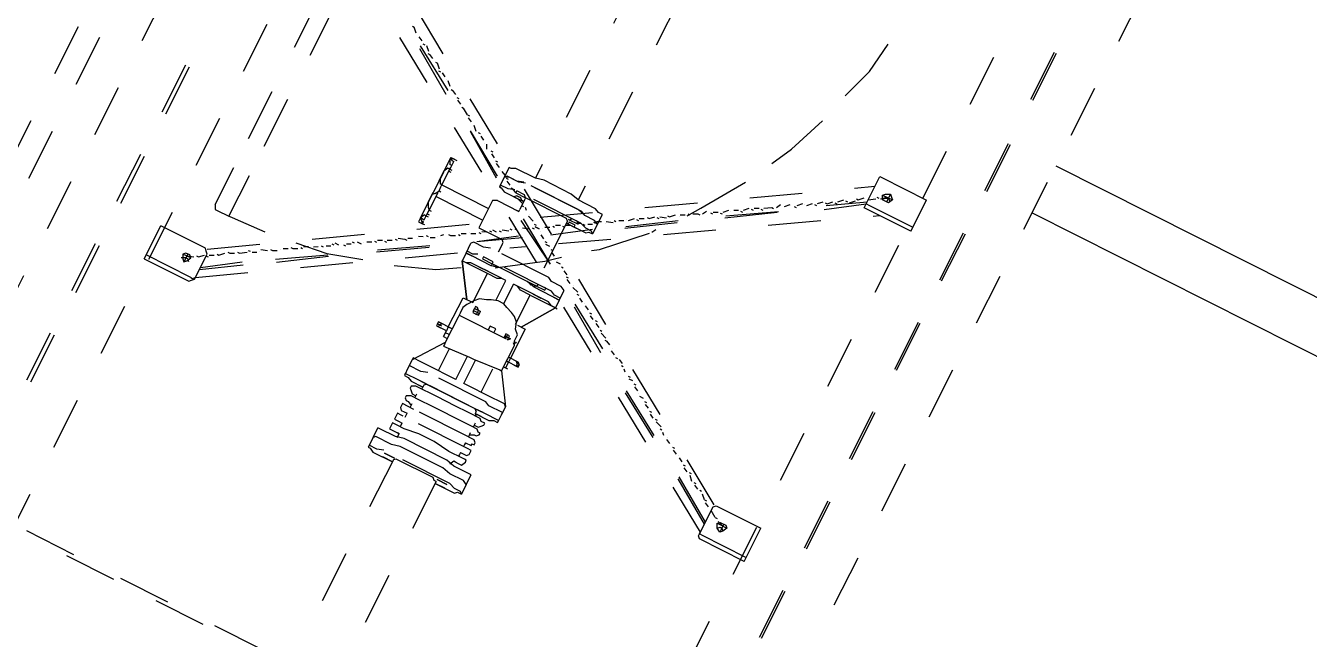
# Model space of a CAD drawing. Header units: metres. Extents: x 0 to 547597, y 0 to 1844684.
# Drawn here: x 543433.557 to 543435.995, y 1844539.383 to 1844540.549 of the extents above; entities that cross this region are included whole.
import ezdxf

# ---------------------------------------------------------------- set-up
doc = ezdxf.new("R2010")
doc.units = ezdxf.units.M
doc.linetypes.add('DASHED', pattern=[0.75, 0.5, -0.25])
for name, color, linetype in [('5_Thep', 4, 'Continuous'), ('TB220kVtuonglai', 8, 'DASHED'), ('TUONG RAO', 61, 'Continuous')]:
    doc.layers.add(name, color=color, linetype=linetype)

# ---------------------------------------------------------------- blocks, each defined once
blk = doc.blocks.new('MBA220-MB')
at = {"color": 1}
for points in [[(4938.9, 1293.6), (4938.9, -1301.9)], [(5773.7, 628.2), (5773.7, 826.6), (2508.7, 826.6), (2508.7, 628.2), (5773.7, 628.2)], [(3347.7, 731.5), (3223.7, 731.5)], [(3347.7, 727.4), (3223.7, 727.4)], [(3541.9, 731.5), (3413.8, 731.5)], [(3541.9, 727.4), (3413.8, 727.4)], [(3732.1, 731.5), (3603.9, 731.5)], [(3732.1, 727.4), (3603.9, 727.4)], [(3922.2, 731.5), (3794, 731.5)], [(3922.2, 727.4), (3794, 727.4)], [(4112.3, 731.5), (3988.3, 731.5)], [(4112.3, 727.4), (3988.3, 727.4)], [(4302.4, 731.5), (4178.4, 731.5)], [(4302.4, 727.4), (4178.4, 727.4)], [(4492.5, 731.5), (4368.5, 731.5)], [(4492.5, 727.4), (4368.5, 727.4)], [(3608.1, 541.4), (3608.1, 636.5)], [(3674.2, 636.5), (3608.1, 636.5)], [(3674.2, 636.5), (3674.2, 537.3), (3665.9, 537.3)], [(3665.9, 541.4), (3665.9, 636.5)], [(4306.5, 541.4), (4306.5, 636.5)], [(4376.8, 636.5), (4306.5, 636.5)], [(4376.8, 636.5), (4376.8, 541.4), (4372.7, 537.3), (4368.5, 537.3)], [(4368.5, 541.4), (4368.5, 636.5)], [(3628.7, 570.3), (3645.3, 570.3), (3645.3, 562.1), (3637, 557.9), (3632.9, 562.1), (3628.7, 570.3), (3632.9, 574.5), (3637, 578.6), (3645.3, 574.5), (3645.3, 570.3)], [(3637, 557.9), (3637, 578.6)], [(3641.1, 562.1), (3637, 566.2), (3637, 570.3), (3641.1, 574.5)], [(3645.3, 557.9), (3637, 570.3)], [(3996.6, 49.6), (3674.2, 570.3)], [(4331.3, 570.3), (4347.9, 570.3), (4343.7, 562.1), (4335.5, 557.9), (4331.3, 562.1), (4331.3, 574.5), (4335.5, 578.6), (4343.7, 574.5), (4347.9, 570.3)], [(4335.5, 570.3), (4331.3, 557.9)], [(4335.5, 557.9), (4335.5, 578.6)], [(4343.7, 562.1), (4339.6, 566.2), (4339.6, 570.3), (4343.7, 574.5)], [(3665.9, 537.3), (3608.1, 537.3), (3608.1, 541.4)], [(4306.5, 537.3), (3628.7, -537.3)], [(3967.6, -4.1), (3628.7, 537.3)], [(3645.3, 549.7), (3645.3, 553.8)], [(3657.7, 537.3), (3649.4, 549.7)], [(3657.7, 537.3), (3657.7, 537.3)], [(3665.9, 541.4), (3665.9, 537.3), (3661.8, 537.3)], [(3703.1, 471.2), (3661.8, 537.3)], [(3711.4, 471.2), (3665.9, 537.3)], [(4364.4, 537.3), (3674.2, -570.3)], [(4343.7, 537.3), (4273.5, 429.8)], [(4347.9, 537.3), (4277.6, 429.8)], [(4368.5, 537.3), (4310.7, 537.3), (4306.5, 541.4)], [(4327.2, 549.7), (4318.9, 537.3)], [(4318.9, 537.3), (4318.9, 537.3)], [(4327.2, 549.7), (4327.2, 553.8)], [(4368.5, 541.4), (4368.5, 537.3), (4364.4, 537.3)], [(3665.9, 520.8), (3657.7, 529)], [(3665.9, 516.6), (3665.9, 520.8)], [(3678.3, 508.4), (3670.1, 516.6)], [(4306.5, 516.6), (4298.3, 508.4)], [(4306.5, 516.6), (4306.5, 520.8)], [(4314.8, 529), (4310.7, 520.8)], [(3678.3, 500.1), (3678.3, 504.2)], [(3686.6, 487.7), (3678.3, 496)], [(4294.1, 496), (4290, 487.7)], [(4294.1, 500.1), (4294.1, 504.2)], [(3690.7, 483.6), (3690.7, 487.7)], [(3699, 471.2), (3690.7, 479.4)], [(3699, 467), (3699, 471.2)], [(4273.5, 467), (4273.5, 471.2)], [(4285.9, 479.4), (4277.6, 471.2)], [(4285.9, 483.6), (4285.9, 487.7)], [(3707.3, 454.6), (3699, 462.9)], [(3711.4, 450.5), (3711.4, 454.6)], [(3719.7, 438.1), (3711.4, 446.4)], [(4261.1, 446.4), (4256.9, 438.1)], [(4265.2, 450.5), (4265.2, 454.6)], [(4273.5, 462.9), (4269.3, 454.6)], [(3500.6, 409.2), (3438.6, 429.8), (3376.6, 438.1)], [(3719.7, 434), (3719.7, 434)], [(3727.9, 421.6), (3719.7, 429.8)], [(3732.1, 417.4), (3732.1, 421.6)], [(3806.4, 310), (3740.3, 417.4)], [(3810.6, 310), (3740.3, 417.4)], [(4244.5, 417.4), (4244.5, 421.6)], [(4252.8, 429.8), (4248.7, 421.6)], [(4252.8, 434), (4252.8, 434)], [(3678.3, 343), (3637, 363.7), (3562.6, 392.6)], [(3740.3, 400.9), (3732.1, 409.2)], [(3740.3, 400.9), (3740.3, 400.9)], [(3748.6, 388.5), (3740.3, 392.6)], [(4232.1, 392.6), (4228, 388.5)], [(4232.1, 400.9), (4232.1, 400.9)], [(4240.4, 409.2), (4236.3, 400.9)], [(3752.7, 380.2), (3752.7, 384.4)], [(3761, 367.8), (3752.7, 380.2)], [(3765.1, 363.7), (3765.1, 367.8)], [(4240.4, 376.1), (4174.3, 268.6)], [(4244.5, 376.1), (4178.4, 268.6)], [(4211.5, 363.7), (4211.5, 367.8)], [(4219.7, 380.2), (4215.6, 367.8)], [(4223.9, 380.2), (4223.9, 384.4)], [(3769.2, 351.3), (3765.1, 359.6)], [(3773.4, 347.2), (3773.4, 351.3)], [(3781.6, 334.8), (3773.4, 343)], [(4199.1, 343), (4194.9, 334.8)], [(4203.2, 347.2), (4203.2, 351.3)], [(4211.5, 359.6), (4207.3, 351.3)], [(3785.8, 330.6), (3785.8, 334.8)], [(3789.9, 318.2), (3785.8, 326.5)], [(4186.7, 326.5), (4186.7, 318.2)], [(4190.8, 330.6), (4190.8, 334.8)], [(3839.5, 243.8), (3814.7, 260.4), (3732.1, 314.1)], [(3794, 314.1), (3794, 314.1)], [(3802.3, 301.7), (3794, 310)], [(3806.4, 297.6), (3806.4, 301.7)], [(3810.6, 285.2), (3806.4, 293.4)], [(4166, 293.4), (4166, 285.2)], [(4170.1, 297.6), (4170.1, 301.7)], [(4178.4, 310), (4174.3, 301.7)], [(4182.5, 314.1), (4182.5, 314.1)], [(3814.7, 281), (3814.7, 285.2)], [(3823, 268.6), (3814.7, 272.8)], [(4157.7, 272.8), (4153.6, 268.6)], [(4161.9, 281), (4161.9, 285.2)], [(3827.1, 260.4), (3827.1, 264.5)], [(3831.2, 252.1), (3827.1, 260.4)], [(3835.4, 243.8), (3835.4, 248)], [(3909.8, 148.8), (3839.5, 256.2)], [(3913.9, 148.8), (3843.6, 256.2)], [(4145.3, 260.4), (4141.2, 252.1)], [(4141.2, 243.8), (4141.2, 248)], [(4149.5, 260.4), (4149.5, 264.5)], [(3843.6, 231.4), (3839.5, 239.7)], [(3847.8, 231.4), (3847.8, 231.4)], [(3856, 214.9), (3847.8, 223.2)], [(4124.7, 223.2), (4120.5, 214.9)], [(4128.8, 231.4), (4128.8, 231.4)], [(4137.1, 239.7), (4132.9, 231.4)], [(3856, 210.8), (3856, 214.9)], [(3864.3, 198.4), (3860.2, 210.8)], [(3868.4, 194.2), (3868.4, 198.4)], [(3980, 111.6), (3971.8, 124), (3897.4, 198.4), (3889.1, 202.5)], [(4137.1, 214.9), (4071, 107.5)], [(4145.3, 214.9), (4075.1, 107.5)], [(4108.2, 194.2), (4108.2, 198.4)], [(4116.4, 210.8), (4112.3, 198.4)], [(4120.5, 210.8), (4120.5, 214.9)], [(3876.7, 181.8), (3868.4, 190.1)], [(3876.7, 177.7), (3876.7, 181.8)], [(3885, 165.3), (3880.8, 173.6)], [(4095.8, 173.6), (4091.6, 165.3)], [(4095.8, 177.7), (4095.8, 181.8)], [(4104, 190.1), (4099.9, 181.8)], [(3889.1, 161.2), (3889.1, 165.3)], [(3897.4, 148.8), (3889.1, 157.1)], [(4083.4, 157.1), (4079.2, 148.8)], [(4087.5, 161.2), (4087.5, 165.3)], [(3897.4, 144.7), (3897.4, 144.7)], [(3905.6, 132.3), (3901.5, 140.5)], [(3909.8, 124), (3909.8, 128.1)], [(3918, 111.6), (3913.9, 124)], [(4062.7, 124), (4058.6, 111.6)], [(4066.8, 124), (4066.8, 128.1)], [(4075.1, 140.5), (4071, 132.3)], [(4075.1, 144.7), (4075.1, 144.7)], [(3909.8, 99.2), (3909.8, 90.9), (3905.6, 82.7), (3905.6, 45.5), (3901.5, 28.9), (3901.5, -28.9), (3905.6, -45.5), (3905.6, -86.8), (3909.8, -95.1), (3909.8, -99.2), (3930.4, -99.2)], [(3909.8, 99.2), (3909.8, 90.9), (3905.6, 82.7), (3905.6, 45.5), (3901.5, 28.9), (3901.5, -28.9), (3905.6, -45.5), (3905.6, -86.8), (3909.8, -95.1), (3909.8, -99.2), (3930.4, -99.2)], [(3930.4, 99.2), (3909.8, 99.2)], [(3930.4, 99.2), (3909.8, 99.2)], [(3922.2, 111.6), (3922.2, 111.6)], [(3926.3, 95.1), (3922.2, 103.3)], [(3930.4, 99.2), (3926.3, 90.9), (3926.3, 70.3), (3922.2, 62), (3922.2, -62), (3926.3, -74.4), (3926.3, -95.1), (3930.4, -99.2), (3930.4, -99.2)], [(3930.4, 99.2), (3926.3, 90.9), (3926.3, 70.3), (3922.2, 53.7), (3922.2, -57.9), (3926.3, -70.3), (3926.3, -90.9), (3930.4, -99.2), (3930.4, -99.2)], [(3930.4, 99.2), (3926.3, 90.9), (3926.3, 70.3), (3922.2, 62), (3922.2, -62), (3926.3, -74.4), (3926.3, -95.1), (3930.4, -99.2), (3930.4, -99.2)], [(3930.4, 99.2), (3926.3, 90.9), (3926.3, 70.3), (3922.2, 53.7), (3922.2, -57.9), (3926.3, -70.3), (3926.3, -90.9), (3930.4, -99.2), (3930.4, -99.2)], [(3930.4, 99.2), (3951.1, 99.2)], [(3930.4, 99.2), (3951.1, 99.2)], [(3955.2, 45.5), (3955.2, 86.8), (3951.1, 90.9), (3951.1, 99.2), (3947, 95.1), (3947, 82.7), (3942.8, 70.3), (3942.8, -70.3), (3947, -82.7), (3947, -99.2), (3951.1, -99.2), (3951.1, -95.1), (3955.2, -86.8), (3955.2, -45.5)], [(3955.2, 45.5), (3955.2, 86.8), (3951.1, 90.9), (3951.1, 99.2), (3947, 95.1), (3947, 82.7), (3942.8, 70.3), (3942.8, -70.3), (3947, -82.7), (3947, -99.2), (3951.1, -99.2), (3951.1, -95.1), (3955.2, -86.8), (3955.2, -45.5)], [(4054.4, 103.3), (4050.3, 95.1)], [(4054.4, 111.6), (4054.4, 111.6)], [(4071, 99.2), (4066.8, 90.9), (4066.8, 70.3), (4062.7, 62), (4062.7, -62), (4066.8, -74.4), (4066.8, -95.1), (4071, -99.2), (4071, -99.2)], [(4071, 99.2), (4066.8, 90.9), (4066.8, 70.3), (4062.7, 62), (4062.7, -62), (4066.8, -74.4), (4066.8, -95.1), (4071, -99.2), (4071, -99.2)], [(4091.6, 99.2), (4071, 99.2)], [(4091.6, 99.2), (4071, 99.2)], [(4091.6, 86.8), (4091.6, 99.2), (4087.5, 99.2), (4087.5, 86.8), (4083.4, 78.5), (4083.4, -78.5), (4087.5, -86.8), (4087.5, -99.2), (4091.6, -99.2), (4091.6, -86.8)], [(4091.6, 86.8), (4091.6, 99.2), (4087.5, 99.2), (4087.5, 86.8), (4083.4, 78.5), (4083.4, -78.5), (4087.5, -86.8), (4087.5, -99.2), (4091.6, -99.2), (4091.6, -86.8)], [(4091.6, 99.2), (4091.6, 90.9), (4091.6, 82.7), (4091.6, 45.5), (4087.5, 28.9), (4087.5, -28.9), (4091.6, -45.5), (4091.6, -86.8), (4091.6, -95.1), (4091.6, -99.2)], [(4091.6, 99.2), (4091.6, 90.9), (4091.6, 82.7), (4091.6, 45.5), (4087.5, 28.9), (4087.5, -28.9), (4091.6, -45.5), (4091.6, -86.8), (4091.6, -95.1), (4091.6, -99.2)], [(4091.6, 99.2), (4108.2, 99.2)], [(4091.6, 99.2), (4108.2, 99.2)], [(4108.2, 45.5), (4108.2, 99.2), (4108.2, 90.9), (4104, 82.7), (4104, 24.8), (4104, 8.3)], [(4108.2, 45.5), (4108.2, 99.2), (4108.2, 90.9), (4104, 82.7), (4104, 24.8), (4104, 8.3)], [(4108.2, 99.2), (4108.2, 103.3)], [(4108.2, 99.2), (4108.2, 103.3)], [(4170.1, 57.9), (4108.2, 99.2), (4170.1, 57.9)], [(4170.1, 57.9), (4108.2, 99.2), (4170.1, 57.9)], [(4261.1, 62), (4318.9, 99.2)], [(4261.1, 62), (4318.9, 99.2)], [(4318.9, 99.2), (4314.8, 95.1), (4314.8, 82.7), (4314.8, 70.3), (4314.8, 8.3)], [(4318.9, 99.2), (4314.8, 95.1), (4314.8, 82.7), (4314.8, 70.3), (4314.8, 8.3)], [(4318.9, 99.2), (4335.5, 99.2)], [(4318.9, 99.2), (4335.5, 99.2)], [(4335.5, 99.2), (4331.3, 99.2), (4331.3, 70.3), (4327.2, 62), (4327.2, -62), (4331.3, -74.4), (4331.3, -99.2), (4335.5, -99.2)], [(4335.5, 99.2), (4331.3, 99.2), (4331.3, 70.3), (4327.2, 62), (4327.2, -62), (4331.3, -74.4), (4331.3, -99.2), (4335.5, -99.2)], [(4335.5, 99.2), (4331.3, 99.2), (4331.3, 70.3), (4327.2, 62), (4327.2, -62), (4331.3, -74.4), (4331.3, -99.2), (4335.5, -99.2)], [(4335.5, 99.2), (4331.3, 99.2), (4331.3, 70.3), (4327.2, 62), (4327.2, -62), (4331.3, -74.4), (4331.3, -99.2), (4335.5, -99.2)], [(4335.5, 99.2), (4352, 99.2)], [(4335.5, 99.2), (4352, 99.2)], [(4356.1, 53.7), (4356.1, 82.7), (4352, 90.9), (4352, 99.2), (4347.9, 99.2), (4347.9, 70.3), (4347.9, 53.7), (4347.9, -57.9), (4347.9, -70.3), (4347.9, -99.2), (4352, -99.2), (4352, -90.9), (4356.1, -82.7), (4356.1, -57.9)], [(4356.1, 53.7), (4356.1, 82.7), (4352, 90.9), (4352, 99.2), (4347.9, 99.2), (4347.9, 70.3), (4347.9, 53.7), (4347.9, -57.9), (4347.9, -70.3), (4347.9, -99.2), (4352, -99.2), (4352, -90.9), (4356.1, -82.7), (4356.1, -57.9)], [(4463.6, 99.2), (4463.6, 90.9), (4463.6, 62), (4459.5, 45.5), (4459.5, -45.5), (4463.6, -62), (4463.6, -95.1), (4463.6, -99.2), (4463.6, -99.2)], [(4463.6, 99.2), (4463.6, 90.9), (4463.6, 62), (4459.5, 45.5), (4459.5, -45.5), (4463.6, -62), (4463.6, -95.1), (4463.6, -99.2), (4463.6, -99.2)], [(4484.2, 99.2), (4463.6, 99.2)], [(4484.2, 99.2), (4463.6, 99.2)], [(4484.2, 99.2), (4480.1, 90.9), (4480.1, 62), (4476, 45.5), (4476, -45.5), (4480.1, -62), (4480.1, -95.1), (4484.2, -99.2), (4484.2, -99.2)], [(4484.2, 99.2), (4480.1, 90.9), (4480.1, 62), (4476, 45.5), (4476, -45.5), (4480.1, -62), (4480.1, -95.1), (4484.2, -99.2), (4484.2, -99.2)], [(4484.2, 99.2), (4504.9, 99.2)], [(4484.2, 99.2), (4504.9, 99.2)], [(4509, 45.5), (4509, 86.8), (4504.9, 90.9), (4504.9, 99.2), (4500.8, 95.1), (4500.8, 82.7), (4496.6, 70.3), (4496.6, -70.3), (4500.8, -82.7), (4500.8, -99.2), (4504.9, -99.2), (4504.9, -95.1), (4509, -86.8), (4509, -45.5)], [(4509, 45.5), (4509, 86.8), (4504.9, 90.9), (4504.9, 99.2), (4500.8, 95.1), (4500.8, 82.7), (4496.6, 70.3), (4496.6, -70.3), (4500.8, -82.7), (4500.8, -99.2), (4504.9, -99.2), (4504.9, -95.1), (4509, -86.8), (4509, -45.5)], [(3930.4, 90.9), (3930.4, 95.1)], [(3938.7, 82.7), (3934.6, 90.9)], [(3988.3, 28.9), (3942.8, 95.1)], [(3988.3, 28.9), (3942.8, 95.1)], [(3942.8, 74.4), (3942.8, 78.5)], [(4033.8, 74.4), (4033.8, 78.5)], [(4042, 90.9), (4037.9, 82.7)], [(4046.2, 90.9), (4046.2, 95.1)], [(4240.4, 78.5), (4240.4, 82.7), (4240.4, 82.7), (4240.4, 86.8), (4236.3, 86.8), (4232.1, 82.7), (4232.1, 82.7), (4232.1, 78.5)], [(4232.1, 78.5), (4232.1, 82.7), (4236.3, 86.8)], [(4240.4, 78.5), (4240.4, 82.7), (4240.4, 82.7), (4240.4, 86.8), (4236.3, 86.8), (4232.1, 82.7), (4232.1, 82.7), (4232.1, 78.5)], [(4232.1, 78.5), (4232.1, 82.7), (4236.3, 86.8)], [(4232.1, 78.5), (4236.3, 82.7)], [(4232.1, 78.5), (4236.3, 82.7)], [(4232.1, 78.5), (4232.1, 66.1)], [(4232.1, 78.5), (4232.1, 66.1)], [(4240.4, 82.7), (4240.4, 82.7), (4240.4, 82.7), (4236.3, 86.8)], [(4240.4, 78.5), (4240.4, 82.7), (4240.4, 82.7), (4240.4, 86.8), (4236.3, 86.8)], [(4240.4, 78.5), (4240.4, 82.7), (4240.4, 82.7), (4240.4, 86.8), (4236.3, 86.8)], [(4240.4, 78.5), (4240.4, 82.7), (4240.4, 82.7), (4240.4, 86.8), (4236.3, 86.8)], [(4240.4, 78.5), (4240.4, 82.7), (4240.4, 82.7), (4240.4, 86.8), (4236.3, 86.8)], [(4240.4, 82.7), (4240.4, 82.7), (4240.4, 82.7), (4236.3, 86.8)], [(4240.4, 78.5), (4240.4, 82.7), (4240.4, 82.7), (4240.4, 86.8), (4236.3, 86.8)], [(4240.4, 78.5), (4240.4, 82.7), (4240.4, 82.7), (4240.4, 86.8), (4236.3, 86.8)], [(4240.4, 78.5), (4240.4, 82.7), (4240.4, 82.7), (4240.4, 86.8), (4236.3, 86.8)], [(4240.4, 78.5), (4240.4, 82.7), (4240.4, 82.7), (4240.4, 86.8), (4236.3, 86.8)], [(4240.4, 82.7), (4236.3, 82.7)], [(4240.4, 82.7), (4236.3, 82.7)], [(4240.4, 78.5), (4240.4, 82.7), (4240.4, 82.7), (4240.4, 86.8)], [(4240.4, 78.5), (4240.4, 82.7), (4240.4, 82.7), (4240.4, 86.8)], [(4240.4, 82.7), (4240.4, 82.7), (4240.4, 78.5)], [(4240.4, 82.7), (4240.4, 66.1)], [(4240.4, 82.7), (4240.4, 82.7), (4240.4, 78.5)], [(4240.4, 82.7), (4240.4, 66.1)], [(4368.5, 78.5), (4364.4, 78.5), (4364.4, 70.3), (4360.3, 66.1), (4360.3, 41.3), (4360.3, 12.4), (4360.3, -24.8), (4360.3, -70.3), (4364.4, -78.5), (4368.5, -78.5), (4368.5, -78.5), (4372.7, -74.4), (4376.8, -70.3), (4376.8, -62)], [(4368.5, 78.5), (4364.4, 78.5), (4364.4, 70.3), (4360.3, 66.1), (4360.3, 41.3), (4360.3, 12.4), (4360.3, -24.8), (4360.3, -70.3), (4364.4, -78.5), (4368.5, -78.5), (4368.5, -78.5), (4372.7, -74.4), (4376.8, -70.3), (4376.8, -62)], [(4376.8, 62), (4376.8, 70.3), (4372.7, 74.4), (4368.5, 78.5)], [(4376.8, 62), (4376.8, 70.3), (4372.7, 74.4), (4368.5, 78.5)], [(4389.2, 78.5), (4385.1, 78.5), (4385.1, 74.4), (4380.9, 70.3), (4380.9, 57.9), (4380.9, 41.3), (4380.9, -24.8), (4380.9, -53.7), (4380.9, -70.3), (4385.1, -78.5), (4385.1, -78.5), (4389.2, -78.5), (4393.3, -74.4), (4393.3, -70.3), (4397.5, -62)], [(4389.2, 78.5), (4385.1, 78.5), (4385.1, 74.4), (4380.9, 70.3), (4380.9, 57.9), (4380.9, 41.3), (4380.9, -24.8), (4380.9, -53.7), (4380.9, -70.3), (4385.1, -78.5), (4385.1, -78.5), (4389.2, -78.5), (4393.3, -74.4), (4393.3, -70.3), (4397.5, -62)], [(4397.5, 62), (4393.3, 70.3), (4393.3, 74.4), (4389.2, 78.5)], [(4397.5, 62), (4393.3, 70.3), (4393.3, 74.4), (4389.2, 78.5)], [(4409.9, 78.5), (4405.7, 78.5), (4401.6, 74.4), (4401.6, 66.1), (4401.6, 57.9), (4401.6, -53.7), (4401.6, -66.1), (4401.6, -78.5), (4405.7, -78.5), (4409.9, -78.5), (4414, -74.4), (4414, -62)], [(4409.9, 78.5), (4405.7, 78.5), (4401.6, 74.4), (4401.6, 66.1), (4401.6, 57.9), (4401.6, -53.7), (4401.6, -66.1), (4401.6, -78.5), (4405.7, -78.5), (4409.9, -78.5), (4414, -74.4), (4414, -62)], [(4414, 62), (4414, 74.4), (4409.9, 74.4), (4409.9, 78.5)], [(4414, 62), (4414, 74.4), (4409.9, 74.4), (4409.9, 78.5)], [(4430.5, 78.5), (4422.3, 78.5), (4422.3, 70.3), (4422.3, 66.1), (4422.3, -66.1), (4422.3, -70.3), (4422.3, -78.5), (4426.4, -78.5), (4434.7, -78.5), (4434.7, -74.4), (4434.7, -70.3), (4434.7, -62)], [(4430.5, 78.5), (4422.3, 78.5), (4422.3, 70.3), (4422.3, 66.1), (4422.3, -66.1), (4422.3, -70.3), (4422.3, -78.5), (4426.4, -78.5), (4434.7, -78.5), (4434.7, -74.4), (4434.7, -70.3), (4434.7, -62)], [(4434.7, 62), (4434.7, 70.3), (4434.7, 74.4), (4430.5, 78.5)], [(4434.7, 62), (4434.7, 70.3), (4434.7, 74.4), (4430.5, 78.5)], [(4447.1, 78.5), (4442.9, 78.5), (4442.9, 74.4), (4442.9, 70.3), (4442.9, 41.3), (4438.8, 8.3), (4438.8, -24.8), (4442.9, -53.7), (4442.9, -70.3), (4442.9, -78.5), (4451.2, -78.5), (4455.3, -78.5), (4455.3, -74.4), (4455.3, -66.1), (4455.3, -57.9)], [(4447.1, 78.5), (4442.9, 78.5), (4442.9, 74.4), (4442.9, 70.3), (4442.9, 41.3), (4438.8, 8.3), (4438.8, -24.8), (4442.9, -53.7), (4442.9, -70.3), (4442.9, -78.5), (4451.2, -78.5), (4455.3, -78.5), (4455.3, -74.4), (4455.3, -66.1), (4455.3, -57.9)], [(4455.3, 57.9), (4455.3, 70.3), (4455.3, 74.4), (4447.1, 78.5)], [(4455.3, 57.9), (4455.3, 70.3), (4455.3, 74.4), (4447.1, 78.5)], [(3947, 62), (3942.8, 70.3)], [(3947, 66.1), (3942.8, 62), (3942.8, 49.6), (3947, 49.6), (3947, 45.5), (3947, 66.1)], [(3947, 66.1), (3942.8, 62), (3942.8, 49.6), (3947, 49.6), (3947, 45.5), (3947, 66.1)], [(3955.2, 66.1), (3955.2, 62), (3951.1, 62), (3951.1, 49.6), (3955.2, 49.6), (3955.2, 45.5), (3955.2, 66.1)], [(3955.2, 66.1), (3955.2, 62), (3951.1, 62), (3951.1, 49.6), (3955.2, 49.6), (3955.2, 45.5), (3955.2, 66.1)], [(3951.1, 62), (3951.1, 62)], [(3959.4, 45.5), (3955.2, 53.7)], [(4037.9, 53.7), (3967.6, -57.9)], [(4037.9, 53.7), (3975.9, -57.9)], [(4091.6, -37.2), (4037.9, 41.3), (4017.2, 66.1)], [(4021.4, 53.7), (4017.2, 45.5)], [(4025.5, 62), (4025.5, 62)], [(4029.6, 70.3), (4029.6, 62)], [(4087.5, 66.1), (4083.4, 66.1), (4083.4, 49.6), (4087.5, 49.6), (4087.5, 45.5), (4087.5, 66.1)], [(4087.5, 66.1), (4083.4, 66.1), (4083.4, 49.6), (4087.5, 49.6), (4087.5, 45.5), (4087.5, 66.1)], [(4104, 49.6), (4104, 66.1), (4104, 49.6)], [(4104, 49.6), (4104, 66.1), (4104, 49.6)], [(4207.3, 62), (4199.1, 57.9), (4186.7, 57.9), (4178.4, 49.6), (4166, 45.5), (4157.7, 37.2), (4153.6, 28.9), (4149.5, 16.5), (4145.3, 8.3), (4145.3, -4.1), (4149.5, -16.5), (4153.6, -24.8), (4157.7, -37.2), (4166, -45.5), (4178.4, -53.7), (4186.7, -57.9), (4199.1, -57.9), (4207.3, -57.9)], [(4207.3, 62), (4199.1, 57.9), (4186.7, 57.9), (4178.4, 49.6), (4166, 45.5), (4157.7, 37.2), (4153.6, 28.9), (4149.5, 16.5), (4145.3, 8.3), (4145.3, -4.1), (4149.5, -16.5), (4153.6, -24.8), (4157.7, -37.2), (4166, -45.5), (4178.4, -53.7), (4186.7, -57.9), (4199.1, -57.9), (4207.3, -57.9)], [(4170.1, 49.6), (4170.1, 66.1)], [(4170.1, 66.1), (4232.1, 66.1)], [(4170.1, 49.6), (4170.1, 66.1)], [(4170.1, 66.1), (4232.1, 66.1)], [(4203.2, 45.5), (4199.1, 49.6), (4199.1, 45.5), (4194.9, 45.5), (4194.9, 37.2), (4199.1, 37.2), (4199.1, 37.2), (4203.2, 37.2), (4203.2, 37.2)], [(4203.2, 45.5), (4199.1, 49.6), (4199.1, 45.5), (4194.9, 45.5), (4194.9, 37.2), (4199.1, 37.2), (4199.1, 37.2), (4203.2, 37.2), (4203.2, 37.2)], [(4203.2, 62), (4199.1, 62)], [(4203.2, 62), (4199.1, 62)], [(4203.2, 45.5), (4199.1, 45.5), (4199.1, 49.6)], [(4199.1, 49.6), (4199.1, 49.6)], [(4203.2, 45.5), (4199.1, 45.5), (4199.1, 49.6)], [(4199.1, 49.6), (4199.1, 49.6)], [(4207.3, 62), (4203.2, 57.9)], [(4203.2, 62), (4203.2, 62)], [(4207.3, 62), (4203.2, 57.9)], [(4203.2, 62), (4203.2, 62)], [(4203.2, -57.9), (4203.2, 57.9)], [(4203.2, -57.9), (4203.2, 57.9)], [(4261.1, 62), (4207.3, 62)], [(4207.3, 62), (4207.3, 62)], [(4261.1, 62), (4207.3, 62)], [(4207.3, 62), (4207.3, 62)], [(4228, 62), (4240.4, 62)], [(4228, 62), (4228, 62)], [(4228, 62), (4240.4, 62)], [(4228, 62), (4228, 62)], [(4232.1, 62), (4232.1, 66.1), (4232.1, 66.1), (4232.1, 62)], [(4232.1, 66.1), (4240.4, 66.1)], [(4232.1, 62), (4232.1, 66.1), (4232.1, 66.1), (4232.1, 62)], [(4232.1, 66.1), (4240.4, 66.1)], [(4240.4, 66.1), (4240.4, 66.1), (4240.4, 62)], [(4240.4, 62), (4240.4, 66.1)], [(4240.4, 66.1), (4252.8, 66.1)], [(4240.4, 66.1), (4240.4, 66.1), (4240.4, 62)], [(4240.4, 62), (4240.4, 66.1)], [(4240.4, 66.1), (4252.8, 66.1)], [(4240.4, 62), (4240.4, 62)], [(4240.4, 62), (4240.4, 62)], [(4240.4, 62), (4240.4, 62)], [(4240.4, 62), (4240.4, 62)], [(4252.8, 66.1), (4252.8, 70.3)], [(4252.8, 66.1), (4252.8, 70.3)], [(4252.8, 62), (4252.8, 66.1)], [(4252.8, 62), (4252.8, 66.1)], [(4252.8, 66.1), (4252.8, 66.1)], [(4252.8, 62), (4252.8, 66.1)], [(4252.8, 62), (4252.8, 66.1)], [(4252.8, 66.1), (4252.8, 66.1)], [(4261.1, 57.9), (4261.1, 62), (4261.1, 62)], [(4261.1, 57.9), (4261.1, 62), (4261.1, 62)], [(4269.3, -57.9), (4265.2, -4.1), (4265.2, 4.1), (4261.1, 57.9)], [(4269.3, -57.9), (4265.2, -4.1), (4265.2, 4.1), (4261.1, 57.9)], [(4347.9, 49.6), (4347.9, 66.1), (4347.9, 49.6)], [(4347.9, 49.6), (4347.9, 66.1), (4347.9, 49.6)], [(4352, 53.7), (4347.9, 49.6), (4347.9, -53.7), (4352, -57.9)], [(4352, 53.7), (4347.9, 49.6), (4347.9, -53.7), (4352, -57.9)], [(4352, 53.7), (4356.1, 53.7)], [(4352, 53.7), (4356.1, 53.7)], [(4356.1, 53.7), (4356.1, 66.1), (4356.1, 53.7)], [(4356.1, 53.7), (4356.1, 66.1), (4356.1, 53.7)], [(4356.1, 53.7), (4360.3, 57.9)], [(4356.1, 53.7), (4360.3, 57.9)], [(4372.7, 62), (4376.8, 62), (4380.9, 62)], [(4372.7, 62), (4376.8, 62), (4380.9, 62)], [(4380.9, 62), (4380.9, 62)], [(4380.9, 62), (4380.9, 62)], [(4393.3, 62), (4393.3, 62), (4401.6, 62)], [(4393.3, 62), (4393.3, 62), (4401.6, 62)], [(4401.6, 62), (4401.6, 62)], [(4401.6, 62), (4401.6, 62)], [(4414, 62), (4414, 62), (4418.1, 62)], [(4414, 62), (4414, 62), (4418.1, 62)], [(4418.1, 62), (4422.3, 62)], [(4418.1, 62), (4422.3, 62)], [(4434.7, 62), (4434.7, 62), (4438.8, 62)], [(4434.7, 62), (4434.7, 62), (4438.8, 62)], [(4438.8, 62), (4442.9, 62)], [(4438.8, 62), (4442.9, 62)], [(4455.3, 62), (4455.3, 57.9), (4463.6, 53.7)], [(4455.3, 62), (4455.3, 57.9), (4463.6, 53.7)], [(4500.8, 66.1), (4500.8, 45.5), (4500.8, 66.1)], [(4500.8, 66.1), (4500.8, 45.5), (4500.8, 66.1)], [(4509, 66.1), (4509, 45.5), (4509, 66.1)], [(4509, 66.1), (4509, 45.5), (4509, 66.1)], [(1876.4, 45.5), (3905.6, 45.5)], [(1876.4, 45.5), (3905.6, 45.5)], [(3951.1, 45.5), (3947, 41.3), (3947, -45.5), (3951.1, -45.5)], [(3951.1, 45.5), (3947, 41.3), (3947, -45.5), (3951.1, -45.5)], [(3951.1, 45.5), (4062.7, 45.5)], [(3951.1, 45.5), (4062.7, 45.5)], [(3963.5, 41.3), (3963.5, 45.5)], [(3967.6, 28.9), (3963.5, 37.2)], [(3971.8, 24.8), (3971.8, 28.9)], [(4004.8, 24.8), (4004.8, 28.9)], [(4009, 37.2), (4009, 28.9)], [(4013.1, 41.3), (4013.1, 45.5)], [(4091.6, 45.5), (4087.5, 45.5), (4087.5, -45.5), (4091.6, -45.5)], [(4087.5, 45.5), (4091.6, 45.5)], [(4091.6, 45.5), (4087.5, 45.5), (4087.5, -45.5), (4091.6, -45.5)], [(4091.6, 45.5), (4087.5, 45.5), (4087.5, -45.5), (4091.6, -45.5)], [(4087.5, 45.5), (4091.6, 45.5)], [(4091.6, 45.5), (4087.5, 45.5), (4087.5, -45.5), (4091.6, -45.5)], [(4091.6, 37.2), (4087.5, 37.2), (4087.5, -41.3), (4091.6, -41.3)], [(4091.6, 37.2), (4087.5, 37.2), (4087.5, -41.3), (4091.6, -41.3)], [(4108.2, 45.5), (4108.2, 24.8), (4104, 16.5), (4104, 8.3)], [(4108.2, 45.5), (4108.2, 24.8), (4104, 16.5), (4104, 8.3)], [(4170.1, 45.5), (4108.2, 45.5)], [(4170.1, 45.5), (4108.2, 45.5)], [(4199.1, 45.5), (4199.1, 41.3), (4194.9, 41.3), (4199.1, 41.3), (4199.1, 37.2), (4199.1, 37.2), (4199.1, 45.5), (4199.1, 45.5)], [(4199.1, 45.5), (4199.1, 41.3), (4194.9, 41.3), (4199.1, 41.3), (4199.1, 37.2), (4199.1, 37.2), (4199.1, 45.5), (4199.1, 45.5)], [(4199.1, 37.2), (4203.2, 41.3), (4199.1, 41.3), (4199.1, 45.5)], [(4199.1, 45.5), (4199.1, 45.5)], [(4199.1, 37.2), (4203.2, 41.3), (4199.1, 41.3), (4199.1, 45.5)], [(4199.1, 45.5), (4199.1, 45.5)], [(4199.1, 37.2), (4199.1, 37.2)], [(4199.1, 37.2), (4203.2, 37.2)], [(4199.1, 37.2), (4199.1, 37.2)], [(4199.1, 37.2), (4199.1, 37.2)], [(4199.1, 37.2), (4203.2, 37.2)], [(4199.1, 37.2), (4199.1, 37.2)], [(4314.8, 45.5), (4265.2, 45.5)], [(4314.8, 45.5), (4265.2, 45.5)], [(4504.9, 45.5), (4504.9, 41.3), (4500.8, 37.2), (4500.8, -41.3), (4504.9, -45.5)], [(4504.9, 45.5), (4504.9, 41.3), (4500.8, 37.2), (4500.8, -41.3), (4504.9, -45.5)], [(4504.9, 45.5), (5079.4, 45.5)], [(4504.9, 45.5), (5079.4, 45.5)], [(3980, 12.4), (3975.9, 20.7)], [(3984.2, 8.3), (3984.2, 8.3)], [(3988.3, 4.1), (3988.3, -4.1)], [(3988.3, -4.1), (3988.3, 4.1)], [(3992.4, 8.3), (3992.4, 8.3)], [(4000.7, 20.7), (3996.6, 12.4)], [(4145.3, 8.3), (4104, 8.3)], [(4145.3, 8.3), (4104, 8.3)], [(4194.9, 16.5), (4194.9, 4.1), (4203.2, 4.1)], [(4203.2, 16.5), (4194.9, 16.5)], [(4194.9, 16.5), (4194.9, 4.1), (4203.2, 4.1)], [(4203.2, 16.5), (4194.9, 16.5)], [(4314.8, 8.3), (4265.2, 8.3)], [(4265.2, 8.3), (4265.2, 8.3)], [(4265.2, 8.3), (4265.2, 8.3)], [(4265.2, -4.1), (4265.2, 8.3)], [(4314.8, 8.3), (4265.2, 8.3)], [(4265.2, 8.3), (4265.2, 8.3)], [(4265.2, 8.3), (4265.2, 8.3)], [(4265.2, -4.1), (4265.2, 8.3)], [(4265.2, -4.1), (4265.2, 4.1)], [(4265.2, -4.1), (4265.2, 4.1)], [(3980, -12.4), (3975.9, -24.8)], [(3984.2, -8.3), (3984.2, -4.1)], [(3992.4, -8.3), (3992.4, -4.1)], [(4000.7, -24.8), (3996.6, -12.4)], [(4062.7, -90.9), (4017.2, -16.5)], [(4364.4, -537.3), (4029.6, -4.1)], [(4104, -8.3), (4104, -16.5), (4108.2, -24.8), (4108.2, -45.5)], [(4104, -8.3), (4104, -24.8), (4104, -82.7), (4108.2, -90.9), (4108.2, -99.2)], [(4145.3, -8.3), (4104, -8.3)], [(4104, -8.3), (4104, -16.5), (4108.2, -24.8), (4108.2, -45.5)], [(4104, -8.3), (4104, -24.8), (4104, -82.7), (4108.2, -90.9), (4108.2, -99.2)], [(4145.3, -8.3), (4104, -8.3)], [(4314.8, -8.3), (4265.2, -8.3)], [(4314.8, -8.3), (4265.2, -8.3)], [(4314.8, -8.3), (4314.8, -70.3), (4314.8, -82.7), (4314.8, -99.2), (4318.9, -99.2)], [(4314.8, -8.3), (4314.8, -70.3), (4314.8, -82.7), (4314.8, -99.2), (4318.9, -99.2)], [(1876.4, -45.5), (3905.6, -45.5)], [(1876.4, -45.5), (3905.6, -45.5)], [(3947, -45.5), (3942.8, -49.6), (3942.8, -66.1), (3947, -66.1), (3947, -66.1), (3947, -45.5)], [(3947, -45.5), (3942.8, -49.6), (3942.8, -66.1), (3947, -66.1), (3947, -66.1), (3947, -45.5)], [(3951.1, -45.5), (3971.8, -45.5)], [(3955.2, -45.5), (3955.2, -49.6), (3951.1, -53.7), (3951.1, -62), (3955.2, -66.1), (3955.2, -66.1), (3955.2, -45.5)], [(3951.1, -45.5), (3971.8, -45.5)], [(3955.2, -45.5), (3955.2, -49.6), (3951.1, -53.7), (3951.1, -62), (3955.2, -66.1), (3955.2, -66.1), (3955.2, -45.5)], [(3959.4, -45.5), (3955.2, -57.9)], [(3967.6, -33.1), (3963.5, -37.2)], [(3963.5, -45.5), (3963.5, -41.3)], [(3971.8, -24.8), (3971.8, -24.8)], [(3975.9, -45.5), (3971.8, -45.5)], [(3975.9, -45.5), (3971.8, -45.5)], [(3975.9, -45.5), (3975.9, -49.6)], [(3975.9, -90.9), (3975.9, -45.5)], [(3975.9, -45.5), (3975.9, -49.6)], [(3975.9, -90.9), (3975.9, -45.5)], [(4004.8, -24.8), (4004.8, -24.8)], [(4009, -37.2), (4009, -33.1)], [(4013.1, -45.5), (4013.1, -41.3)], [(4062.7, -90.9), (4017.2, -24.8)], [(4021.4, -57.9), (4017.2, -45.5)], [(4046.2, -45.5), (4042, -45.5), (4037.9, -49.6)], [(4046.2, -45.5), (4042, -45.5), (4037.9, -49.6)], [(4046.2, -45.5), (4062.7, -45.5)], [(4046.2, -45.5), (4062.7, -45.5)], [(4087.5, -45.5), (4083.4, -45.5), (4083.4, -66.1), (4087.5, -66.1), (4087.5, -66.1), (4087.5, -45.5)], [(4087.5, -45.5), (4083.4, -45.5), (4083.4, -66.1), (4087.5, -66.1), (4087.5, -66.1), (4087.5, -45.5)], [(4087.5, -45.5), (4091.6, -45.5)], [(4087.5, -45.5), (4091.6, -45.5)], [(4104, -66.1), (4104, -45.5), (4104, -66.1)], [(4104, -66.1), (4104, -45.5), (4104, -66.1)], [(4108.2, -45.5), (4108.2, -99.2)], [(4170.1, -45.5), (4108.2, -45.5)], [(4108.2, -45.5), (4108.2, -99.2)], [(4170.1, -45.5), (4108.2, -45.5)], [(4170.1, -66.1), (4170.1, -45.5)], [(4170.1, -66.1), (4170.1, -45.5)], [(4178.4, -24.8), (4178.4, -24.8), (4178.4, -28.9), (4174.3, -33.1), (4174.3, -37.2), (4178.4, -37.2), (4178.4, -37.2), (4182.5, -37.2), (4182.5, -37.2), (4186.7, -37.2), (4186.7, -28.9), (4182.5, -28.9), (4182.5, -24.8), (4178.4, -24.8)], [(4178.4, -24.8), (4178.4, -24.8), (4178.4, -28.9), (4174.3, -33.1), (4174.3, -37.2), (4178.4, -37.2), (4178.4, -37.2), (4182.5, -37.2), (4182.5, -37.2), (4186.7, -37.2), (4186.7, -28.9), (4182.5, -28.9), (4182.5, -24.8), (4178.4, -24.8)], [(4178.4, -28.9), (4178.4, -24.8)], [(4182.5, -24.8), (4178.4, -24.8)], [(4178.4, -28.9), (4178.4, -24.8)], [(4182.5, -24.8), (4178.4, -24.8)], [(4178.4, -28.9), (4178.4, -28.9), (4178.4, -37.2), (4182.5, -37.2), (4182.5, -28.9), (4178.4, -28.9)], [(4178.4, -37.2), (4182.5, -37.2), (4182.5, -28.9), (4178.4, -28.9)], [(4178.4, -28.9), (4178.4, -28.9), (4178.4, -37.2), (4182.5, -37.2), (4182.5, -28.9), (4178.4, -28.9)], [(4178.4, -37.2), (4182.5, -37.2), (4182.5, -28.9), (4178.4, -28.9)], [(4178.4, -37.2), (4178.4, -33.1)], [(4178.4, -37.2), (4178.4, -33.1)], [(4182.5, -37.2), (4178.4, -37.2)], [(4182.5, -37.2), (4178.4, -37.2)], [(4182.5, -37.2), (4186.7, -37.2), (4186.7, -24.8), (4182.5, -24.8)], [(4182.5, -37.2), (4186.7, -37.2), (4186.7, -24.8), (4182.5, -24.8)], [(4314.8, -45.5), (4269.3, -45.5)], [(4314.8, -45.5), (4269.3, -45.5)], [(4347.9, -66.1), (4347.9, -45.5), (4347.9, -66.1)], [(4347.9, -66.1), (4347.9, -45.5), (4347.9, -66.1)], [(4500.8, -45.5), (4500.8, -66.1), (4500.8, -45.5)], [(4500.8, -45.5), (4500.8, -66.1), (4500.8, -45.5)], [(4504.9, -45.5), (5079.4, -45.5)], [(4504.9, -45.5), (5079.4, -45.5)], [(4509, -45.5), (4509, -66.1), (4509, -45.5)], [(4509, -45.5), (4509, -66.1), (4509, -45.5)], [(3947, -66.1), (3942.8, -74.4)], [(3951.1, -62), (3951.1, -57.9)], [(4306.5, -541.4), (3996.6, -49.6)], [(4025.5, -62), (4025.5, -57.9)], [(4029.6, -74.4), (4029.6, -66.1)], [(4037.9, -90.9), (4037.9, -49.6)], [(4037.9, -90.9), (4037.9, -49.6)], [(4170.1, -57.9), (4108.2, -99.2), (4170.1, -57.9)], [(4170.1, -57.9), (4108.2, -99.2), (4170.1, -57.9)], [(4232.1, -66.1), (4170.1, -66.1)], [(4232.1, -66.1), (4170.1, -66.1)], [(4199.1, -57.9), (4203.2, -57.9)], [(4199.1, -57.9), (4203.2, -57.9)], [(4203.2, -57.9), (4207.3, -57.9)], [(4203.2, -57.9), (4203.2, -57.9)], [(4203.2, -57.9), (4207.3, -57.9)], [(4203.2, -57.9), (4203.2, -57.9)], [(4207.3, -57.9), (4261.1, -57.9)], [(4207.3, -57.9), (4207.3, -57.9)], [(4207.3, -57.9), (4207.3, -57.9)], [(4207.3, -57.9), (4261.1, -57.9)], [(4207.3, -57.9), (4207.3, -57.9)], [(4207.3, -57.9), (4207.3, -57.9)], [(4232.1, -57.9), (4232.1, -66.1)], [(4232.1, -57.9), (4232.1, -66.1)], [(4232.1, -66.1), (4232.1, -62)], [(4232.1, -66.1), (4232.1, -62)], [(4232.1, -66.1), (4232.1, -78.5)], [(4232.1, -66.1), (4232.1, -66.1), (4232.1, -66.1), (4232.1, -66.1)], [(4232.1, -66.1), (4240.4, -66.1)], [(4232.1, -66.1), (4240.4, -66.1)], [(4232.1, -66.1), (4232.1, -78.5)], [(4232.1, -66.1), (4232.1, -66.1), (4232.1, -66.1), (4232.1, -66.1)], [(4232.1, -66.1), (4240.4, -66.1)], [(4232.1, -66.1), (4240.4, -66.1)], [(4240.4, -66.1), (4240.4, -78.5)], [(4240.4, -66.1), (4240.4, -66.1), (4240.4, -66.1)], [(4240.4, -66.1), (4240.4, -66.1)], [(4244.5, -66.1), (4240.4, -66.1)], [(4252.8, -66.1), (4240.4, -66.1)], [(4240.4, -66.1), (4240.4, -78.5)], [(4240.4, -66.1), (4240.4, -66.1), (4240.4, -66.1)], [(4240.4, -66.1), (4240.4, -66.1)], [(4244.5, -66.1), (4240.4, -66.1)], [(4252.8, -66.1), (4240.4, -66.1)], [(4244.5, -57.9), (4244.5, -66.1)], [(4244.5, -57.9), (4244.5, -66.1)], [(4252.8, -66.1), (4252.8, -57.9)], [(4252.8, -66.1), (4252.8, -57.9)], [(4252.8, -66.1), (4252.8, -57.9)], [(4252.8, -66.1), (4252.8, -57.9)], [(4252.8, -66.1), (4252.8, -66.1)], [(4252.8, -66.1), (4252.8, -66.1)], [(4261.1, -57.9), (4265.2, -57.9)], [(4261.1, -57.9), (4318.9, -99.2)], [(4261.1, -57.9), (4265.2, -57.9)], [(4261.1, -57.9), (4318.9, -99.2)], [(4265.2, -57.9), (4269.3, -57.9), (4269.3, -57.9)], [(4265.2, -57.9), (4269.3, -57.9), (4269.3, -57.9)], [(4352, -57.9), (4356.1, -57.9)], [(4352, -57.9), (4356.1, -57.9)], [(4356.1, -57.9), (4356.1, -66.1), (4356.1, -57.9)], [(4360.3, -57.9), (4356.1, -57.9)], [(4356.1, -57.9), (4356.1, -66.1), (4356.1, -57.9)], [(4360.3, -57.9), (4356.1, -57.9)], [(4380.9, -62), (4372.7, -62)], [(4380.9, -62), (4372.7, -62)], [(4401.6, -62), (4393.3, -62)], [(4401.6, -62), (4393.3, -62)], [(4422.3, -62), (4414, -62)], [(4422.3, -62), (4414, -62)], [(4442.9, -62), (4434.7, -62)], [(4442.9, -62), (4434.7, -62)], [(4463.6, -57.9), (4455.3, -57.9), (4455.3, -62)], [(4463.6, -57.9), (4455.3, -57.9), (4455.3, -62)], [(3930.4, -95.1), (3930.4, -90.9)], [(3938.7, -82.7), (3934.6, -90.9)], [(3942.8, -78.5), (3942.8, -74.4)], [(3975.9, -90.9), (3980, -99.2), (3988.3, -99.2)], [(3975.9, -90.9), (3980, -99.2), (3988.3, -99.2)], [(4033.8, -78.5), (4033.8, -74.4)], [(4033.8, -99.2), (4037.9, -99.2), (4037.9, -90.9)], [(4033.8, -99.2), (4037.9, -99.2), (4037.9, -90.9)], [(4042, -90.9), (4037.9, -82.7)], [(4046.2, -95.1), (4046.2, -90.9)], [(4174.3, -210.8), (4145.3, -136.4), (4120.5, -95.1)], [(4232.1, -78.5), (4236.3, -82.7)], [(4232.1, -78.5), (4232.1, -82.7), (4232.1, -86.8), (4240.4, -86.8), (4240.4, -78.5)], [(4236.3, -86.8), (4232.1, -86.8), (4232.1, -78.5)], [(4232.1, -78.5), (4236.3, -82.7)], [(4232.1, -78.5), (4232.1, -82.7), (4232.1, -86.8), (4240.4, -86.8), (4240.4, -78.5)], [(4236.3, -86.8), (4232.1, -86.8), (4232.1, -78.5)], [(4236.3, -82.7), (4236.3, -78.5)], [(4236.3, -86.8), (4240.4, -86.8), (4240.4, -78.5)], [(4236.3, -86.8), (4240.4, -86.8), (4240.4, -78.5)], [(4236.3, -86.8), (4240.4, -86.8), (4240.4, -78.5)], [(4236.3, -86.8), (4240.4, -86.8), (4240.4, -78.5)], [(4236.3, -86.8), (4240.4, -86.8), (4240.4, -78.5)], [(4236.3, -82.7), (4236.3, -78.5)], [(4236.3, -86.8), (4240.4, -86.8), (4240.4, -78.5)], [(4236.3, -86.8), (4240.4, -86.8), (4240.4, -78.5)], [(4236.3, -86.8), (4240.4, -86.8), (4240.4, -78.5)], [(4236.3, -86.8), (4240.4, -86.8), (4240.4, -78.5)], [(4236.3, -86.8), (4240.4, -86.8), (4240.4, -78.5)], [(4236.3, -86.8), (4236.3, -82.7)], [(4236.3, -82.7), (4236.3, -86.8)], [(4236.3, -82.7), (4236.3, -86.8)], [(4236.3, -86.8), (4236.3, -82.7)], [(4240.4, -82.7), (4236.3, -82.7)], [(4236.3, -86.8), (4236.3, -82.7)], [(4236.3, -82.7), (4236.3, -86.8)], [(4236.3, -82.7), (4236.3, -86.8)], [(4236.3, -86.8), (4236.3, -82.7)], [(4240.4, -82.7), (4236.3, -82.7)], [(4240.4, -82.7), (4240.4, -78.5)], [(4240.4, -86.8), (4240.4, -86.8), (4240.4, -78.5)], [(4240.4, -82.7), (4240.4, -78.5)], [(4240.4, -86.8), (4240.4, -86.8), (4240.4, -78.5)], [(4240.4, -82.7), (4240.4, -82.7)], [(4240.4, -82.7), (4240.4, -82.7)], [(3934.6, -111.6), (3868.4, -214.9)], [(3938.7, -111.6), (3868.4, -214.9)], [(3918, -115.7), (3913.9, -124)], [(3926.3, -99.2), (3922.2, -107.5)], [(3922.2, -111.6), (3922.2, -111.6)], [(3930.4, -99.2), (3951.1, -99.2)], [(3930.4, -99.2), (3951.1, -99.2)], [(3988.3, -99.2), (4033.8, -99.2)], [(3988.3, -99.2), (4033.8, -99.2)], [(3996.6, -198.4), (3996.6, -99.2)], [(3996.6, -198.4), (3996.6, -99.2)], [(4021.4, -198.4), (4021.4, -99.2)], [(4021.4, -198.4), (4021.4, -99.2)], [(4054.4, -107.5), (4050.3, -99.2)], [(4054.4, -111.6), (4054.4, -111.6)], [(4062.7, -124), (4058.6, -115.7)], [(4091.6, -99.2), (4071, -99.2)], [(4091.6, -99.2), (4071, -99.2)], [(4091.6, -99.2), (4108.2, -99.2)], [(4091.6, -99.2), (4108.2, -99.2)], [(4108.2, -99.2), (4108.2, -99.2)], [(4108.2, -99.2), (4108.2, -99.2)], [(4318.9, -99.2), (4335.5, -99.2)], [(4318.9, -99.2), (4335.5, -99.2)], [(4335.5, -99.2), (4352, -99.2)], [(4335.5, -99.2), (4352, -99.2)], [(4484.2, -99.2), (4463.6, -99.2)], [(4484.2, -99.2), (4463.6, -99.2)], [(4484.2, -99.2), (4504.9, -99.2)], [(4484.2, -99.2), (4504.9, -99.2)], [(3897.4, -144.7), (3897.4, -140.5)], [(3905.6, -132.3), (3901.5, -140.5)], [(3909.8, -128.1), (3909.8, -124)], [(4066.8, -128.1), (4066.8, -124)], [(4075.1, -140.5), (4071, -132.3)], [(4075.1, -144.7), (4075.1, -140.5)], [(4161.9, -252.1), (4095.8, -144.7)], [(4166, -252.1), (4099.9, -144.7)], [(3885, -165.3), (3880.8, -173.6)], [(3897.4, -152.9), (3889.1, -157.1)], [(3889.1, -161.2), (3889.1, -161.2)], [(4083.4, -157.1), (4079.2, -152.9)], [(4087.5, -161.2), (4087.5, -161.2)], [(4095.8, -173.6), (4091.6, -165.3)], [(3876.7, -186), (3868.4, -194.2)], [(3868.4, -194.2), (3868.4, -194.2)], [(3876.7, -181.8), (3876.7, -177.7)], [(3942.8, -198.4), (3942.8, -194.2)], [(3942.8, -198.4), (3942.8, -194.2)], [(3942.8, -198.4), (3942.8, -194.2)], [(3942.8, -198.4), (3942.8, -194.2)], [(3942.8, -198.4), (3942.8, -194.2)], [(3942.8, -198.4), (3942.8, -194.2)], [(3942.8, -198.4), (3942.8, -194.2)], [(3942.8, -198.4), (3942.8, -194.2)], [(3942.8, -198.4), (3942.8, -194.2)], [(3942.8, -198.4), (3942.8, -194.2)], [(3963.5, -198.4), (3963.5, -194.2)], [(3963.5, -198.4), (3963.5, -194.2)], [(3963.5, -198.4), (3963.5, -194.2)], [(3963.5, -198.4), (3963.5, -194.2)], [(3967.6, -198.4), (3967.6, -194.2)], [(3967.6, -198.4), (3967.6, -194.2)], [(4009, -198.4), (4009, -194.2)], [(4009, -198.4), (4009, -194.2)], [(4009, -198.4), (4009, -194.2)], [(4009, -198.4), (4009, -194.2)], [(4050.3, -198.4), (4050.3, -194.2)], [(4050.3, -198.4), (4050.3, -194.2)], [(4058.6, -198.4), (4058.6, -194.2)], [(4058.6, -198.4), (4058.6, -194.2)], [(4062.7, -198.4), (4062.7, -194.2)], [(4062.7, -198.4), (4062.7, -194.2)], [(4062.7, -198.4), (4062.7, -194.2)], [(4062.7, -198.4), (4062.7, -194.2)], [(4062.7, -198.4), (4062.7, -194.2)], [(4062.7, -198.4), (4062.7, -194.2)], [(4062.7, -198.4), (4062.7, -194.2)], [(4062.7, -198.4), (4062.7, -194.2)], [(4079.2, -198.4), (4079.2, -194.2)], [(4079.2, -198.4), (4079.2, -194.2)], [(4079.2, -198.4), (4079.2, -194.2)], [(4079.2, -198.4), (4079.2, -194.2)], [(4095.8, -181.8), (4095.8, -177.7)], [(4104, -194.2), (4099.9, -186)], [(4108.2, -194.2), (4108.2, -194.2)], [(3856, -214.9), (3847.8, -227.3)], [(3856, -214.9), (3856, -210.8)], [(3864.3, -202.5), (3860.2, -210.8)], [(3942.8, -202.5), (3942.8, -198.4), (3942.8, -202.5)], [(3942.8, -198.4), (3942.8, -202.5)], [(3942.8, -206.6), (3942.8, -198.4)], [(3942.8, -202.5), (3942.8, -198.4), (3942.8, -202.5)], [(3942.8, -198.4), (3942.8, -202.5)], [(3942.8, -206.6), (3942.8, -198.4)], [(3947, -206.6), (3942.8, -202.5), (3947, -206.6), (3955.2, -202.5)], [(3942.8, -206.6), (3947, -202.5)], [(3947, -206.6), (3942.8, -202.5), (3947, -206.6), (3955.2, -202.5)], [(3942.8, -206.6), (3947, -202.5)], [(3942.8, -206.6), (3942.8, -206.6)], [(3942.8, -206.6), (3947, -206.6)], [(3955.2, -206.6), (3942.8, -206.6)], [(3942.8, -206.6), (3942.8, -206.6)], [(3942.8, -206.6), (3947, -206.6)], [(3955.2, -206.6), (3942.8, -206.6)], [(3955.2, -198.4), (3947, -198.4)], [(3947, -202.5), (3947, -198.4)], [(3955.2, -198.4), (3947, -198.4)], [(3947, -202.5), (3947, -198.4)], [(3947, -206.6), (3951.1, -206.6)], [(3947, -206.6), (3951.1, -206.6)], [(3955.2, -198.4), (3955.2, -202.5)], [(3959.4, -198.4), (3955.2, -198.4)], [(3955.2, -198.4), (3955.2, -198.4)], [(3955.2, -198.4), (3955.2, -202.5)], [(3959.4, -198.4), (3955.2, -198.4)], [(3955.2, -198.4), (3955.2, -198.4)], [(3955.2, -206.6), (3971.8, -206.6)], [(3955.2, -206.6), (3971.8, -206.6)], [(3963.5, -198.4), (3959.4, -198.4)], [(3963.5, -198.4), (3959.4, -198.4)], [(3967.6, -198.4), (3963.5, -198.4)], [(3996.6, -198.4), (3963.5, -198.4)], [(3963.5, -198.4), (3963.5, -202.5)], [(3963.5, -198.4), (3963.5, -202.5)], [(3967.6, -198.4), (3963.5, -198.4)], [(3996.6, -198.4), (3963.5, -198.4)], [(3963.5, -198.4), (3963.5, -202.5)], [(3963.5, -198.4), (3963.5, -202.5)], [(3963.5, -202.5), (3971.8, -206.6), (3988.3, -206.6), (3996.6, -202.5)], [(3963.5, -202.5), (3971.8, -206.6), (3988.3, -206.6), (3996.6, -202.5)], [(3971.8, -206.6), (3975.9, -206.6)], [(3992.4, -206.6), (3971.8, -206.6)], [(3971.8, -206.6), (3975.9, -206.6)], [(3992.4, -206.6), (3971.8, -206.6)], [(3975.9, -206.6), (3988.3, -206.6)], [(3975.9, -206.6), (3988.3, -206.6)], [(3992.4, -206.6), (4017.2, -206.6)], [(3992.4, -206.6), (4017.2, -206.6)], [(3996.6, -198.4), (3996.6, -202.5)], [(4000.7, -198.4), (3996.6, -198.4)], [(3996.6, -198.4), (3996.6, -202.5)], [(4000.7, -198.4), (3996.6, -198.4)], [(4009, -198.4), (4000.7, -198.4)], [(4009, -198.4), (4000.7, -198.4)], [(4017.2, -202.5), (4009, -198.4)], [(4017.2, -202.5), (4009, -198.4)], [(4050.3, -198.4), (4013.1, -198.4)], [(4050.3, -198.4), (4013.1, -198.4)], [(4017.2, -202.5), (4021.4, -206.6), (4037.9, -206.6), (4046.2, -202.5)], [(4017.2, -202.5), (4021.4, -206.6), (4037.9, -206.6), (4046.2, -202.5)], [(4017.2, -206.6), (4029.6, -206.6)], [(4037.9, -206.6), (4017.2, -206.6)], [(4017.2, -206.6), (4029.6, -206.6)], [(4037.9, -206.6), (4017.2, -206.6)], [(4029.6, -206.6), (4033.8, -206.6)], [(4029.6, -206.6), (4033.8, -206.6)], [(4037.9, -206.6), (4062.7, -206.6)], [(4037.9, -206.6), (4062.7, -206.6)], [(4046.2, -202.5), (4050.3, -198.4)], [(4046.2, -202.5), (4050.3, -198.4), (4050.3, -198.4)], [(4046.2, -202.5), (4050.3, -198.4)], [(4046.2, -202.5), (4050.3, -198.4), (4050.3, -198.4)], [(4058.6, -198.4), (4050.3, -198.4)], [(4058.6, -198.4), (4050.3, -198.4)], [(4062.7, -198.4), (4058.6, -198.4)], [(4062.7, -198.4), (4058.6, -198.4)], [(4062.7, -198.4), (4058.6, -198.4)], [(4062.7, -198.4), (4058.6, -198.4)], [(4062.7, -202.5), (4062.7, -198.4)], [(4071, -198.4), (4062.7, -198.4)], [(4062.7, -202.5), (4062.7, -198.4)], [(4071, -198.4), (4062.7, -198.4)], [(4062.7, -202.5), (4071, -206.6), (4075.1, -202.5)], [(4062.7, -202.5), (4071, -206.6), (4075.1, -202.5)], [(4062.7, -206.6), (4066.8, -206.6)], [(4071, -206.6), (4062.7, -206.6)], [(4062.7, -206.6), (4066.8, -206.6)], [(4071, -206.6), (4062.7, -206.6)], [(4066.8, -206.6), (4066.8, -206.6)], [(4066.8, -206.6), (4066.8, -206.6)], [(4071, -202.5), (4071, -198.4)], [(4071, -202.5), (4071, -198.4)], [(4071, -202.5), (4071, -206.6)], [(4071, -202.5), (4071, -206.6)], [(4071, -206.6), (4079.2, -206.6)], [(4071, -206.6), (4071, -206.6)], [(4071, -206.6), (4079.2, -206.6)], [(4071, -206.6), (4071, -206.6)], [(4075.1, -202.5), (4075.1, -198.4)], [(4075.1, -202.5), (4079.2, -198.4), (4075.1, -198.4)], [(4075.1, -202.5), (4075.1, -198.4)], [(4075.1, -202.5), (4079.2, -198.4), (4075.1, -198.4)], [(4079.2, -206.6), (4079.2, -198.4)], [(4079.2, -206.6), (4079.2, -198.4)], [(4116.4, -210.8), (4112.3, -202.5)], [(4120.5, -214.9), (4120.5, -210.8)], [(4124.7, -227.3), (4120.5, -214.9)], [(3835.4, -248), (3835.4, -243.8)], [(3843.6, -235.6), (3839.5, -243.8)], [(3847.8, -231.4), (3847.8, -227.3)], [(4128.8, -231.4), (4128.8, -227.3)], [(4137.1, -243.8), (4132.9, -235.6)], [(4141.2, -248), (4141.2, -243.8)], [(4947.1, -227.3), (4947.1, -351.3)], [(3831.2, -252.1), (3827.1, -260.4)], [(3827.1, -264.5), (3827.1, -260.4)], [(4145.3, -260.4), (4141.2, -252.1)], [(4149.5, -264.5), (4149.5, -260.4)], [(3831.2, -268.6), (3765.1, -376.1)], [(3839.5, -268.6), (3769.2, -376.1)], [(3810.6, -285.2), (3806.4, -293.4)], [(3823, -268.6), (3814.7, -276.9)], [(3814.7, -281), (3814.7, -281)], [(4157.7, -276.9), (4153.6, -268.6)], [(4161.9, -281), (4161.9, -281)], [(4166, -293.4), (4166, -285.2)], [(4219.7, -396.8), (4211.5, -334.8), (4190.8, -268.6)], [(3802.3, -301.7), (3794, -310)], [(3794, -314.1), (3794, -310)], [(3806.4, -301.7), (3806.4, -297.6)], [(4170.1, -301.7), (4170.1, -297.6)], [(4178.4, -310), (4174.3, -301.7)], [(4182.5, -314.1), (4182.5, -310)], [(4269.3, -413.3), (4199.1, -305.8)], [(4265.2, -417.4), (4199.1, -310)], [(3781.6, -334.8), (3773.4, -343)], [(3789.9, -322.4), (3785.8, -330.6)], [(3785.8, -334.8), (3785.8, -330.6)], [(4186.7, -330.6), (4186.7, -322.4)], [(4190.8, -334.8), (4190.8, -330.6)], [(4199.1, -343), (4194.9, -334.8)], [(3769.2, -355.4), (3765.1, -363.7)], [(3765.1, -363.7), (3765.1, -363.7)], [(3773.4, -351.3), (3773.4, -347.2)], [(4203.2, -351.3), (4203.2, -347.2)], [(4211.5, -363.7), (4207.3, -355.4)], [(4211.5, -363.7), (4211.5, -363.7)], [(3761, -372), (3752.7, -380.2)], [(3752.7, -384.4), (3752.7, -380.2)], [(4219.7, -380.2), (4215.6, -372)], [(4223.9, -384.4), (4223.9, -380.2)], [(4232.1, -396.8), (4228, -388.5)], [(4232.1, -400.9), (4232.1, -396.8)], [(4240.4, -413.3), (4236.3, -405)], [(4244.5, -417.4), (4244.5, -417.4)], [(4252.8, -429.8), (4248.7, -421.6)], [(4252.8, -434), (4252.8, -429.8)], [(4261.1, -450.5), (4256.9, -438.1)], [(4947.1, -417.4), (4947.1, -541.4)], [(4232.1, -537.3), (4228, -458.8)], [(4265.2, -450.5), (4265.2, -450.5)], [(4273.5, -462.9), (4269.3, -454.6)], [(4273.5, -471.2), (4273.5, -467)], [(4285.9, -483.6), (4277.6, -471.2)], [(4285.9, -487.7), (4285.9, -483.6)], [(4343.7, -537.3), (4298.3, -471.2)], [(4347.9, -537.3), (4302.4, -467)], [(4294.1, -500.1), (4290, -491.8)], [(4294.1, -504.2), (4294.1, -500.1)], [(4306.5, -516.6), (4298.3, -508.4)], [(3889.1, -533.2), (3765.1, -533.2)], [(4083.4, -533.2), (3955.2, -533.2)], [(4232.1, -533.2), (4145.3, -533.2)], [(4232.1, -557.9), (4232.1, -533.2)], [(4306.5, -520.8), (4306.5, -516.6)], [(4314.8, -533.2), (4310.7, -524.9)], [(4318.9, -537.3), (4318.9, -533.2)], [(4223.9, -566.2), (4232.1, -562.1), (4232.1, -557.9)], [(4368.5, -537.3), (4314.8, -537.3), (4310.7, -541.4), (4306.5, -545.5)], [(4306.5, -545.5), (4306.5, -640.6)], [(4327.2, -549.7), (4318.9, -541.4)], [(4327.2, -553.8), (4327.2, -549.7)], [(4335.5, -570.3), (4331.3, -557.9)], [(4368.5, -545.5), (4368.5, -541.4), (4364.4, -537.3)], [(4376.8, -640.6), (4376.8, -545.5), (4372.7, -541.4), (4368.5, -537.3)], [(4368.5, -545.5), (4368.5, -640.6)], [(3889.1, -566.2), (3765.1, -566.2)], [(4083.4, -566.2), (3955.2, -566.2)], [(4223.9, -566.2), (4145.3, -566.2)], [(4331.3, -570.3), (4347.9, -570.3), (4343.7, -566.2), (4335.5, -562.1), (4331.3, -566.2), (4331.3, -574.5), (4335.5, -578.6), (4343.7, -574.5), (4347.9, -570.3)], [(4335.5, -562.1), (4335.5, -578.6)], [(4343.7, -562.1), (4339.6, -566.2), (4339.6, -570.3), (4343.7, -578.6)], [(5773.7, -830.7), (5773.7, -632.3), (2508.7, -632.3), (2508.7, -830.7), (5773.7, -830.7)], [(4376.8, -640.6), (4306.5, -640.6)], [(4112.3, -727.4), (3988.3, -727.4)], [(4302.4, -727.4), (4178.4, -727.4)], [(4492.5, -727.4), (4368.5, -727.4)], [(4682.6, -727.4), (4558.6, -727.4)], [(4112.3, -735.7), (3988.3, -735.7)], [(4302.4, -735.7), (4178.4, -735.7)], [(4492.5, -735.7), (4368.5, -735.7)], [(4682.6, -735.7), (4558.6, -735.7)], [(4938.9, -905.1), (3773.4, -905.1)], [(4938.9, -950.6), (3773.4, -950.6)]]:
    blk.add_lwpolyline(points, dxfattribs=at)
blk = doc.blocks.new('mb moiTQK')
at = {"layer": 'TUONG RAO'}
for p, q in [((-50.5126, -81.6836), (-50.5126, -80.4325)), ((-50.6126, -81.6836), (-50.6126, -80.5325))]:
    blk.add_line(p, q, dxfattribs=at)
at = {"layer": 'TB220kVtuonglai', "ltscale": 3000, "xscale": 0.001, "yscale": 0.001, "zscale": 0.001}
blk.add_blockref('MBA220-MB', (-54.0517, -82.5102), dxfattribs=at)
blk = doc.blocks.new('ACAD-DinhViTuyenDz220kV')
blk.add_circle((543470.1879, 1844560.0696), 117.5514)
at = {"layer": '5_Thep', "rotation": 243.2403583287449}
blk.add_blockref('mb moiTQK', (543485.661, 1844458.313), dxfattribs=at)

msp = doc.modelspace()

# ---------------------------------------------------------------- block references
msp.add_blockref('ACAD-DinhViTuyenDz220kV', (0, 0))

doc.saveas('drawing.dxf')
